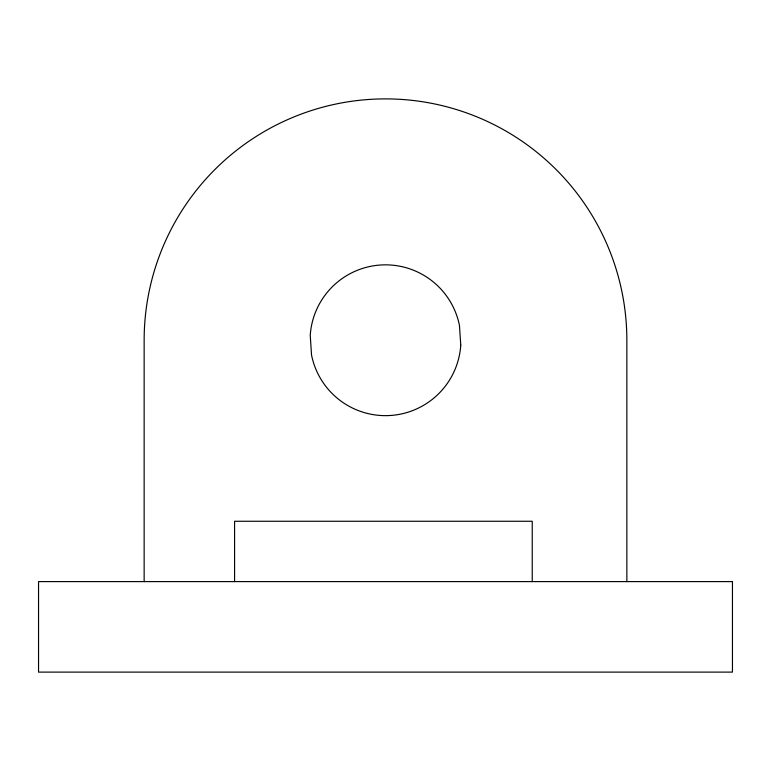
<?xml version="1.0" encoding="UTF-8"?>
<svg xmlns="http://www.w3.org/2000/svg" width="771" height="771" viewBox="0 0 771 771"><rect width="100%" height="100%" fill="white"/><g stroke="black" fill="none" stroke-linecap="round" stroke-linejoin="round"><path stroke-width="1.16" d="M626.852 581.604L626.852 340.242A241.352 241.352 0 0 0 385.5 98.89A241.352 241.352 0 0 0 144.148 340.242L144.148 581.604M532.241 581.604L532.241 521.263L234.586 521.263L234.586 581.604M732.45 581.604L38.55 581.604L38.55 672.11L732.45 672.11L732.45 581.604M460.759 345.157L459.468 325.516A75.423 75.423 0 0 0 310.241 335.327L311.532 354.978A75.423 75.423 0 0 0 460.759 345.157"/></g></svg>
